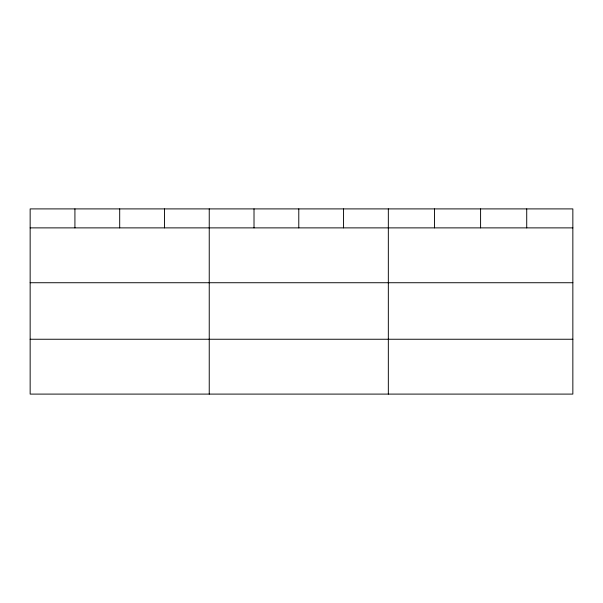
<?xml version="1.0" encoding="UTF-8"?>
<svg xmlns="http://www.w3.org/2000/svg" width="603" height="603" viewBox="0 0 603 603"><rect width="100%" height="100%" fill="white"/><g stroke="black" fill="none" stroke-linecap="round" stroke-linejoin="round"><path stroke-width="0.9" d="M572.85 282.732L572.85 208.902L30.15 208.902L30.15 394.098L572.85 394.098L572.85 282.732L30.15 282.732M30.15 227.881L572.85 227.881M30.15 339.248L572.85 339.248M526.721 208.902L526.721 227.881M480.591 208.902L480.591 227.881M434.462 208.902L434.462 227.881M388.332 208.902L388.332 394.098M343.559 208.902L343.559 227.881M298.786 208.902L298.786 227.881M254.014 208.902L254.014 227.881M209.241 208.902L209.241 394.098M164.468 208.902L164.468 227.881M119.696 208.902L119.696 227.881M74.923 208.902L74.923 227.881"/></g></svg>
